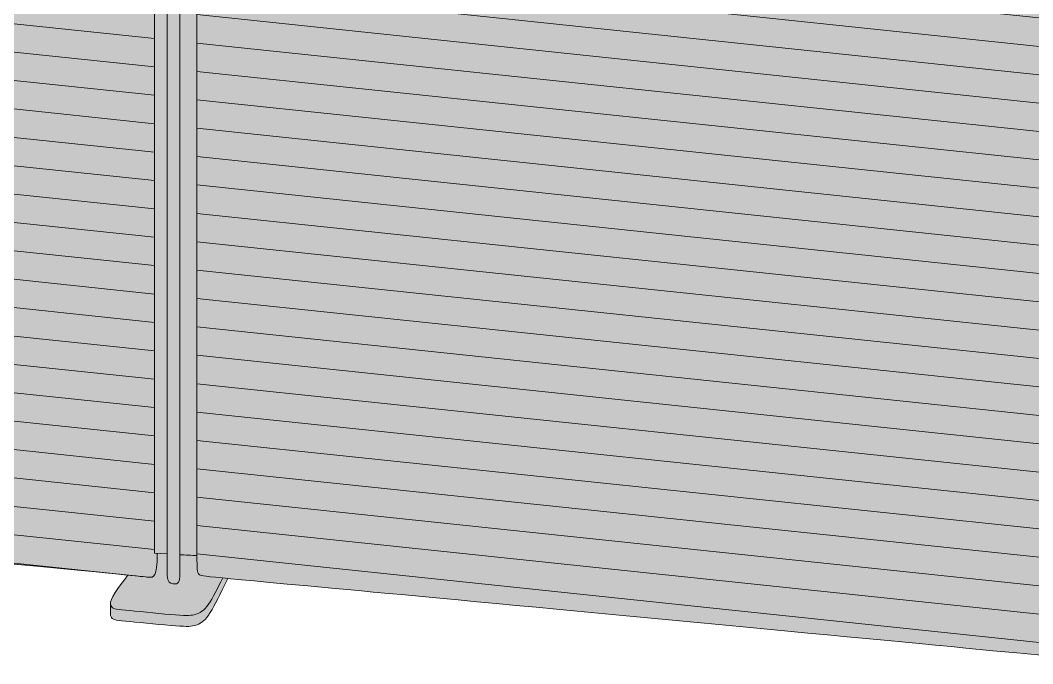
# Model space of a CAD drawing. Header units: millimetres. Extents: x -23380 to 52531, y -5628 to 1041.
# Drawn here: x 48970 to 49767, y -5360 to -4853 of the extents above; entities that cross this region are included whole.
import ezdxf

# ---------------------------------------------------------------- set-up
doc = ezdxf.new("R2010")
doc.units = ezdxf.units.MM
for name, color, linetype, lineweight in [('drawing', 7, 'Continuous', 5), ('hatch', 9, 'Continuous', 5), ('ropes', 7, 'Continuous', 0)]:
    doc.layers.add(name, color=color, linetype=linetype, lineweight=lineweight)

msp = doc.modelspace()

# ---------------------------------------------------------------- hatches: boundary and pattern name
at = {"layer": 'hatch'}
for points in [[(49077.84, -5272.87), (49077.8, -5276.21), (49077.69, -5279.14), (49077.51, -5281.67), (49077.4, -5282.8), (49077.27, -5283.84), (49077.14, -5284.8), (49076.98, -5285.68), (49076.82, -5286.48), (49076.73, -5286.86), (49076.64, -5287.21), (49076.55, -5287.55), (49076.45, -5287.87), (49076.35, -5288.17), (49076.25, -5288.46), (49076.15, -5288.73), (49076.04, -5288.98), (49075.93, -5289.23), (49075.82, -5289.45), (49075.76, -5289.56), (49075.7, -5289.66), (49075.64, -5289.76), (49075.59, -5289.86), (49075.53, -5289.96), (49075.47, -5290.05), (49075.41, -5290.14), (49075.34, -5290.22), (49075.28, -5290.3), (49075.22, -5290.38), (49075.16, -5290.45), (49075.09, -5290.53), (49075.03, -5290.6), (49074.97, -5290.66), (49074.9, -5290.73), (49074.83, -5290.79), (49074.77, -5290.85), (49074.7, -5290.9), (49074.63, -5290.96), (49074.57, -5291.01), (49074.5, -5291.06), (49074.43, -5291.1), (49074.36, -5291.15), (49074.29, -5291.19), (49074.22, -5291.23), (49074.15, -5291.26), (49074.08, -5291.3), (49074.01, -5291.33), (49073.94, -5291.36), (49073.87, -5291.39), (49073.79, -5291.42), (49073.72, -5291.44), (49073.65, -5291.46), (49073.58, -5291.49), (49073.5, -5291.5), (49073.43, -5291.52), (49073.35, -5291.54), (49073.28, -5291.55), (49073.2, -5291.57), (49073.13, -5291.58), (49073.05, -5291.59), (49072.97, -5291.6), (49072.82, -5291.61), (49072.67, -5291.62), (49072.51, -5291.63), (49072.35, -5291.63), (49072.2, -5291.63), (49071.88, -5291.61), (49071.23, -5291.57), (48358.22, -5224.7), (48354.09, -5224.23), (48352.56, -5224.01), (48351.92, -5223.9), (48351.34, -5223.8), (48350.81, -5223.69), (48350.33, -5223.58), (48349.89, -5223.47), (48349.47, -5223.35), (48348.95, -5223.19), (48348.69, -5223.11), (48348.44, -5223.02), (48348.2, -5222.93), (48347.96, -5222.83), (48347.73, -5222.73), (48347.5, -5222.63), (48347.27, -5222.51), (48347.05, -5222.39), (48346.83, -5222.26), (48346.72, -5222.2), (48346.62, -5222.13), (48346.51, -5222.06), (48346.41, -5221.99), (48346.31, -5221.91), (48346.2, -5221.83), (48346.1, -5221.75), (48346, -5221.67), (48345.91, -5221.59), (48345.81, -5221.5), (48345.71, -5221.41), (48345.62, -5221.32), (48345.52, -5221.22), (48345.43, -5221.13), (48345.34, -5221.03), (48345.25, -5220.92), (48345.16, -5220.82), (48345.07, -5220.71), (48344.98, -5220.6), (48344.9, -5220.48), (48344.81, -5220.37), (48344.73, -5220.24), (48344.64, -5220.12), (48344.56, -5219.99), (48344.4, -5219.73), (48344.24, -5219.45), (48344.09, -5219.15), (48343.94, -5218.84), (48343.8, -5218.52), (48343.66, -5218.17), (48343.52, -5217.82), (48343.39, -5217.44), (48343.26, -5217.05), (48343.15, -5216.68), (48343.04, -5216.29), (48342.84, -5215.46), (48342.64, -5214.57), (48342.46, -5213.61), (48342.3, -5212.58), (48342.15, -5211.47), (48342.01, -5210.28), (48341.88, -5209.02), (48341.68, -5206.23), (48341.52, -5203.09), (48341.37, -5195.62), (48332.52, -4364.41), (48333.65, -4364.64), (48334.89, -4364.86), (48336.04, -4365.03), (48337.42, -4365.22), (48341.55, -4365.67), (49062.72, -4427.82), (49068.37, -4428.13), (49070.08, -4428.18), (49070.72, -4428.18), (49071.26, -4428.17), (49071.7, -4428.14), (49072.08, -4428.11), (49072.41, -4428.07), (49072.71, -4428.03), (49073.11, -4427.96), (49073.5, -4427.89), (49073.87, -4427.81), (49074.24, -4427.73), (49074.59, -4427.64), (49074.94, -4427.54), (49075.27, -4427.43), (49075.6, -4427.32), (49075.6, -5272.75)], [(49085.74, -5273.3), (49075.6, -5272.75), (49075.6, -4435.29), (49085.74, -4436.03)], [(49095.57, -4436.75), (49095.57, -5291), (49095.55, -5291.55), (49095.51, -5292.07), (49095.46, -5292.55), (49095.43, -5292.78), (49095.4, -5293.01), (49095.36, -5293.22), (49095.32, -5293.43), (49095.28, -5293.63), (49095.23, -5293.82), (49095.19, -5294), (49095.13, -5294.18), (49095.08, -5294.35), (49095.02, -5294.52), (49094.96, -5294.67), (49094.9, -5294.82), (49094.83, -5294.97), (49094.77, -5295.11), (49094.7, -5295.24), (49094.62, -5295.36), (49094.59, -5295.42), (49094.55, -5295.48), (49094.51, -5295.54), (49094.47, -5295.6), (49094.43, -5295.65), (49094.39, -5295.71), (49094.35, -5295.76), (49094.31, -5295.81), (49094.27, -5295.86), (49094.23, -5295.91), (49094.19, -5295.95), (49094.14, -5296), (49094.1, -5296.04), (49094.06, -5296.08), (49094.01, -5296.13), (49093.97, -5296.17), (49093.92, -5296.2), (49093.88, -5296.24), (49093.83, -5296.28), (49093.78, -5296.31), (49093.74, -5296.35), (49093.69, -5296.38), (49093.64, -5296.41), (49093.59, -5296.44), (49093.55, -5296.47), (49093.5, -5296.5), (49093.45, -5296.53), (49093.4, -5296.56), (49093.35, -5296.58), (49093.3, -5296.61), (49093.25, -5296.63), (49093.2, -5296.65), (49093.15, -5296.67), (49093.1, -5296.69), (49093.04, -5296.71), (49092.99, -5296.73), (49092.89, -5296.76), (49092.78, -5296.79), (49092.67, -5296.82), (49092.57, -5296.85), (49092.46, -5296.87), (49092.35, -5296.88), (49092.24, -5296.9), (49092.13, -5296.91), (49092.01, -5296.92), (49091.9, -5296.92), (49091.79, -5296.93), (49091.67, -5296.93), (49091.56, -5296.93), (49091.45, -5296.92), (49091.22, -5296.91), (49090.99, -5296.89), (49090.76, -5296.87), (49090.53, -5296.84), (49090.31, -5296.81), (49089.86, -5296.73), (49089.63, -5296.68), (49089.42, -5296.63), (49089.2, -5296.58), (49088.99, -5296.52), (49088.88, -5296.48), (49088.78, -5296.45), (49088.67, -5296.41), (49088.57, -5296.37), (49088.47, -5296.33), (49088.37, -5296.28), (49088.27, -5296.24), (49088.18, -5296.19), (49088.08, -5296.14), (49087.98, -5296.08), (49087.89, -5296.03), (49087.8, -5295.97), (49087.71, -5295.9), (49087.62, -5295.84), (49087.53, -5295.77), (49087.45, -5295.7), (49087.36, -5295.62), (49087.28, -5295.54), (49087.2, -5295.46), (49087.12, -5295.38), (49087.04, -5295.29), (49086.96, -5295.2), (49086.89, -5295.1), (49086.82, -5295), (49086.75, -5294.89), (49086.68, -5294.79), (49086.61, -5294.67), (49086.55, -5294.56), (49086.49, -5294.44), (49086.43, -5294.31), (49086.37, -5294.18), (49086.31, -5294.05), (49086.26, -5293.91), (49086.21, -5293.76), (49086.16, -5293.62), (49086.12, -5293.46), (49086.07, -5293.3), (49086.03, -5293.14), (49085.99, -5292.97), (49085.96, -5292.8), (49085.92, -5292.62), (49085.89, -5292.43), (49085.86, -5292.24), (49085.84, -5292.04), (49085.8, -5291.63), (49085.77, -5291.2), (49085.75, -5290.74), (49085.74, -5290.26), (49085.74, -5273.3), (49085.74, -4436.03)], [(49095.57, -4436.75), (49109.07, -4437.74), (49109.07, -5274.56), (49095.57, -5273.83)], [(49109.07, -4433.63), (49110.71, -4433.92), (49111.86, -4434.1), (49113.24, -4434.28), (49117.37, -4434.74), (49838.54, -4496.89), (49844.19, -4497.2), (49845.9, -4497.25), (49846.54, -4497.25), (49847.08, -4497.23), (49847.52, -4497.21), (49847.9, -4497.18), (49848.23, -4497.14), (49848.53, -4497.1), (49848.92, -4497.03), (49849.3, -4496.96), (49849.67, -4496.89), (49850.03, -4496.8), (49850.38, -4496.71), (49850.72, -4496.62), (49851.05, -4496.52), (49851.37, -4496.41), (49851.68, -4496.29), (49851.98, -4496.17), (49852.27, -4496.05), (49852.56, -4495.92), (49852.83, -4495.78), (49853.1, -4495.64), (49853.36, -4495.49), (49853.6, -4495.33), (49853.6, -5343.07), (49853.72, -5343.08), (49853.59, -5344.05), (49853.45, -5344.98), (49853.29, -5345.87), (49853.12, -5346.71), (49852.93, -5347.51), (49852.73, -5348.28), (49852.52, -5349.01), (49852.29, -5349.7), (49852.06, -5350.35), (49851.81, -5350.97), (49851.68, -5351.27), (49851.55, -5351.56), (49851.42, -5351.84), (49851.28, -5352.11), (49851.14, -5352.38), (49851, -5352.63), (49850.86, -5352.88), (49850.71, -5353.13), (49850.57, -5353.36), (49850.42, -5353.59), (49850.27, -5353.81), (49850.11, -5354.02), (49849.96, -5354.23), (49849.8, -5354.43), (49849.64, -5354.63), (49849.48, -5354.81), (49849.32, -5355), (49849.16, -5355.17), (49848.99, -5355.34), (49848.82, -5355.5), (49848.65, -5355.66), (49848.48, -5355.81), (49848.31, -5355.96), (49848.14, -5356.1), (49847.97, -5356.24), (49847.79, -5356.37), (49847.62, -5356.5), (49847.44, -5356.62), (49847.26, -5356.74), (49847.09, -5356.85), (49846.91, -5356.96), (49846.73, -5357.07), (49846.55, -5357.17), (49846.36, -5357.26), (49846, -5357.44), (49845.63, -5357.61), (49845.27, -5357.77), (49844.9, -5357.91), (49844.53, -5358.05), (49844.21, -5358.15), (49843.88, -5358.25), (49843.71, -5358.3), (49843.54, -5358.35), (49843.36, -5358.39), (49843.17, -5358.43), (49842.97, -5358.47), (49842.77, -5358.5), (49842.56, -5358.53), (49842.33, -5358.56), (49841.85, -5358.62), (49841.31, -5358.66), (49840.71, -5358.69), (49840.04, -5358.7), (49838.45, -5358.7), (49836.49, -5358.64), (49834.09, -5358.51), (49820.95, -5357.51), (49119.64, -5291.17), (49116.48, -5290.8), (49114.23, -5290.48), (49113.38, -5290.34), (49112.7, -5290.21), (49112.41, -5290.14), (49112.16, -5290.08), (49111.93, -5290.02), (49111.73, -5289.96), (49111.64, -5289.93), (49111.56, -5289.89), (49111.48, -5289.86), (49111.4, -5289.83), (49111.33, -5289.8), (49111.27, -5289.77), (49111.21, -5289.74), (49111.15, -5289.71), (49111.1, -5289.67), (49111.04, -5289.64), (49110.99, -5289.61), (49110.95, -5289.58), (49110.9, -5289.54), (49110.86, -5289.51), (49110.82, -5289.47), (49110.78, -5289.44), (49110.7, -5289.37), (49110.62, -5289.3), (49110.55, -5289.22), (49110.48, -5289.14), (49110.41, -5289.06), (49110.34, -5288.98), (49110.28, -5288.89), (49110.22, -5288.8), (49110.16, -5288.71), (49110.1, -5288.61), (49110.04, -5288.51), (49109.99, -5288.41), (49109.94, -5288.3), (49109.89, -5288.19), (49109.84, -5288.07), (49109.79, -5287.95), (49109.75, -5287.83), (49109.71, -5287.7), (49109.67, -5287.57), (49109.63, -5287.43), (49109.59, -5287.29), (49109.56, -5287.14), (49109.49, -5286.83), (49109.43, -5286.49), (49109.38, -5286.14), (49109.33, -5285.75), (49109.29, -5285.35), (49109.22, -5284.46), (49109.16, -5283.46), (49109.1, -5281.07), (49109.07, -5274.57)], [(49054.74, -5289.92), (49071.23, -5291.57), (49071.88, -5291.61), (49072.2, -5291.63), (49072.35, -5291.63), (49072.51, -5291.63), (49072.67, -5291.62), (49072.82, -5291.61), (49072.97, -5291.6), (49073.05, -5291.59), (49073.13, -5291.58), (49073.2, -5291.57), (49073.28, -5291.55), (49073.35, -5291.54), (49073.43, -5291.52), (49073.5, -5291.5), (49073.58, -5291.49), (49073.65, -5291.46), (49073.72, -5291.44), (49073.79, -5291.42), (49073.87, -5291.39), (49073.94, -5291.36), (49074.01, -5291.33), (49074.08, -5291.3), (49074.15, -5291.26), (49074.22, -5291.23), (49074.29, -5291.19), (49074.36, -5291.15), (49074.43, -5291.1), (49074.5, -5291.06), (49074.57, -5291.01), (49074.63, -5290.96), (49074.7, -5290.9), (49074.77, -5290.85), (49074.83, -5290.79), (49074.9, -5290.73), (49074.97, -5290.66), (49075.03, -5290.6), (49075.09, -5290.53), (49075.16, -5290.45), (49075.22, -5290.38), (49075.28, -5290.3), (49075.34, -5290.22), (49075.41, -5290.14), (49075.47, -5290.05), (49075.53, -5289.96), (49075.59, -5289.86), (49075.64, -5289.76), (49075.7, -5289.66), (49075.76, -5289.56), (49075.82, -5289.45), (49075.93, -5289.23), (49076.04, -5288.98), (49076.15, -5288.73), (49076.25, -5288.46), (49076.35, -5288.17), (49076.45, -5287.87), (49076.55, -5287.55), (49076.64, -5287.21), (49076.73, -5286.86), (49076.82, -5286.48), (49076.98, -5285.68), (49077.14, -5284.8), (49077.27, -5283.84), (49077.4, -5282.8), (49077.51, -5281.67), (49077.69, -5279.14), (49077.8, -5276.21), (49077.84, -5272.87), (49085.74, -5273.3), (49085.74, -5290.26), (49085.75, -5290.74), (49085.77, -5291.2), (49085.8, -5291.63), (49085.84, -5292.04), (49085.86, -5292.24), (49085.89, -5292.43), (49085.92, -5292.62), (49085.96, -5292.8), (49085.99, -5292.97), (49086.03, -5293.14), (49086.07, -5293.3), (49086.12, -5293.46), (49086.16, -5293.62), (49086.21, -5293.76), (49086.26, -5293.91), (49086.31, -5294.05), (49086.37, -5294.18), (49086.43, -5294.31), (49086.49, -5294.44), (49086.55, -5294.56), (49086.61, -5294.67), (49086.68, -5294.79), (49086.75, -5294.89), (49086.82, -5295), (49086.89, -5295.1), (49086.96, -5295.2), (49087.04, -5295.29), (49087.12, -5295.38), (49087.2, -5295.46), (49087.28, -5295.54), (49087.36, -5295.62), (49087.45, -5295.7), (49087.53, -5295.77), (49087.62, -5295.84), (49087.71, -5295.9), (49087.8, -5295.97), (49087.89, -5296.03), (49087.98, -5296.08), (49088.08, -5296.14), (49088.18, -5296.19), (49088.27, -5296.24), (49088.37, -5296.28), (49088.47, -5296.33), (49088.57, -5296.37), (49088.67, -5296.41), (49088.78, -5296.45), (49088.88, -5296.48), (49088.99, -5296.52), (49089.2, -5296.58), (49089.42, -5296.63), (49089.63, -5296.68), (49089.86, -5296.73), (49090.31, -5296.81), (49090.53, -5296.84), (49090.76, -5296.87), (49090.99, -5296.89), (49091.22, -5296.91), (49091.45, -5296.92), (49091.56, -5296.93), (49091.67, -5296.93), (49091.79, -5296.93), (49091.9, -5296.92), (49092.01, -5296.92), (49092.13, -5296.91), (49092.24, -5296.9), (49092.35, -5296.88), (49092.46, -5296.87), (49092.57, -5296.85), (49092.67, -5296.82), (49092.78, -5296.79), (49092.89, -5296.76), (49092.99, -5296.73), (49093.04, -5296.71), (49093.1, -5296.69), (49093.15, -5296.67), (49093.2, -5296.65), (49093.25, -5296.63), (49093.3, -5296.61), (49093.35, -5296.58), (49093.4, -5296.56), (49093.45, -5296.53), (49093.5, -5296.5), (49093.55, -5296.47), (49093.59, -5296.44), (49093.64, -5296.41), (49093.69, -5296.38), (49093.74, -5296.35), (49093.78, -5296.31), (49093.83, -5296.28), (49093.88, -5296.24), (49093.92, -5296.2), (49093.97, -5296.17), (49094.01, -5296.13), (49094.06, -5296.08), (49094.1, -5296.04), (49094.14, -5296), (49094.19, -5295.95), (49094.23, -5295.91), (49094.27, -5295.86), (49094.31, -5295.81), (49094.35, -5295.76), (49094.39, -5295.71), (49094.43, -5295.65), (49094.47, -5295.6), (49094.51, -5295.54), (49094.55, -5295.48), (49094.59, -5295.42), (49094.62, -5295.36), (49094.7, -5295.24), (49094.77, -5295.11), (49094.83, -5294.97), (49094.9, -5294.82), (49094.96, -5294.67), (49095.02, -5294.52), (49095.08, -5294.35), (49095.13, -5294.18), (49095.19, -5294), (49095.23, -5293.82), (49095.28, -5293.63), (49095.32, -5293.43), (49095.36, -5293.22), (49095.4, -5293.01), (49095.43, -5292.78), (49095.46, -5292.55), (49095.51, -5292.07), (49095.55, -5291.55), (49095.57, -5291), (49095.57, -5273.83), (49109.07, -5274.56), (49109.07, -5274.57), (49109.1, -5281.07), (49109.16, -5283.46), (49109.22, -5284.46), (49109.29, -5285.35), (49109.33, -5285.75), (49109.38, -5286.14), (49109.43, -5286.49), (49109.49, -5286.83), (49109.56, -5287.14), (49109.59, -5287.29), (49109.63, -5287.43), (49109.67, -5287.57), (49109.71, -5287.7), (49109.75, -5287.83), (49109.79, -5287.95), (49109.84, -5288.07), (49109.89, -5288.19), (49109.94, -5288.3), (49109.99, -5288.41), (49110.04, -5288.51), (49110.1, -5288.61), (49110.16, -5288.71), (49110.22, -5288.8), (49110.28, -5288.89), (49110.34, -5288.98), (49110.41, -5289.06), (49110.48, -5289.14), (49110.55, -5289.22), (49110.62, -5289.3), (49110.7, -5289.37), (49110.78, -5289.44), (49110.82, -5289.47), (49110.86, -5289.51), (49110.9, -5289.54), (49110.95, -5289.58), (49110.99, -5289.61), (49111.04, -5289.64), (49111.1, -5289.67), (49111.15, -5289.71), (49111.21, -5289.74), (49111.27, -5289.77), (49111.33, -5289.8), (49111.4, -5289.83), (49111.48, -5289.86), (49111.56, -5289.89), (49111.64, -5289.93), (49111.73, -5289.96), (49111.93, -5290.02), (49112.16, -5290.08), (49112.41, -5290.14), (49112.7, -5290.21), (49113.38, -5290.34), (49114.23, -5290.48), (49116.48, -5290.8), (49129.34, -5292.18), (49123.49, -5303.75), (49122.1, -5306.35), (49120.73, -5308.76), (49120.06, -5309.89), (49119.4, -5310.95), (49118.74, -5311.96), (49118.1, -5312.9), (49117.42, -5313.83), (49117.08, -5314.27), (49116.74, -5314.69), (49116.41, -5315.09), (49116.08, -5315.47), (49115.75, -5315.84), (49115.43, -5316.19), (49115.1, -5316.52), (49114.78, -5316.83), (49114.46, -5317.13), (49114.15, -5317.42), (49113.83, -5317.69), (49113.52, -5317.95), (49113.21, -5318.19), (49112.9, -5318.42), (49112.59, -5318.64), (49112.28, -5318.84), (49111.98, -5319.04), (49111.67, -5319.22), (49111.37, -5319.4), (49111.07, -5319.56), (49110.77, -5319.72), (49110.47, -5319.86), (49110.17, -5320), (49109.87, -5320.13), (49109.58, -5320.25), (49109.28, -5320.37), (49108.69, -5320.58), (49108.11, -5320.77), (49107.52, -5320.95), (49106.93, -5321.1), (49106.62, -5321.18), (49106.31, -5321.24), (49106, -5321.31), (49105.67, -5321.37), (49105.34, -5321.42), (49104.99, -5321.47), (49104.26, -5321.55), (49103.48, -5321.62), (49102.63, -5321.66), (49101.69, -5321.69), (49100.68, -5321.7), (49098.34, -5321.64), (49095.53, -5321.5), (49092.18, -5321.27), (49050.02, -5317.26), (49047.71, -5316.99), (49046.73, -5316.85), (49045.86, -5316.7), (49045.46, -5316.62), (49045.08, -5316.54), (49044.72, -5316.45), (49044.39, -5316.36), (49044.07, -5316.26), (49043.92, -5316.21), (49043.78, -5316.15), (49043.64, -5316.1), (49043.5, -5316.04), (49043.37, -5315.99), (49043.24, -5315.93), (49043.12, -5315.86), (49043, -5315.8), (49042.89, -5315.74), (49042.78, -5315.67), (49042.67, -5315.6), (49042.57, -5315.53), (49042.47, -5315.45), (49042.37, -5315.38), (49042.28, -5315.3), (49042.19, -5315.22), (49042.1, -5315.14), (49042.02, -5315.05), (49041.94, -5314.96), (49041.86, -5314.87), (49041.79, -5314.78), (49041.71, -5314.68), (49041.64, -5314.58), (49041.6, -5314.52), (49041.56, -5314.46), (49041.53, -5314.41), (49041.49, -5314.35), (49041.46, -5314.29), (49041.43, -5314.23), (49041.39, -5314.17), (49041.36, -5314.11), (49041.33, -5314.04), (49041.3, -5313.98), (49041.28, -5313.91), (49041.25, -5313.84), (49041.22, -5313.78), (49041.2, -5313.71), (49041.18, -5313.64), (49041.15, -5313.56), (49041.13, -5313.49), (49041.11, -5313.42), (49041.1, -5313.34), (49041.08, -5313.26), (49041.07, -5313.18), (49041.05, -5313.1), (49041.04, -5313.02), (49041.03, -5312.94), (49041.02, -5312.85), (49041.01, -5312.76), (49041.01, -5312.68), (49041, -5312.59), (49041, -5312.5), (49041, -5312.4), (49041, -5312.27), (49041.01, -5312.14), (49041.01, -5312.01), (49041.02, -5311.87), (49041.04, -5311.73), (49041.06, -5311.59), (49041.08, -5311.44), (49041.1, -5311.29), (49041.13, -5311.14), (49041.17, -5310.98), (49041.2, -5310.82), (49041.24, -5310.65), (49041.34, -5310.31), (49041.45, -5309.95), (49041.57, -5309.58), (49041.72, -5309.19), (49041.88, -5308.78), (49042.07, -5308.35), (49042.27, -5307.9), (49042.49, -5307.44), (49042.73, -5306.95), (49043, -5306.45), (49043.6, -5305.37), (49044.29, -5304.21), (49045.08, -5302.96), (49045.97, -5301.61), (49046.97, -5300.17), (49048.08, -5298.62), (49050.67, -5295.18)], [(49129.34, -5292.18), (49133.43, -5292.58), (49130.3, -5298.83), (49123.95, -5311.48), (49122.43, -5314.34), (49120.95, -5316.98), (49120.22, -5318.21), (49119.5, -5319.38), (49118.79, -5320.47), (49118.1, -5321.49), (49117.42, -5322.43), (49117.08, -5322.86), (49116.74, -5323.28), (49116.41, -5323.68), (49116.08, -5324.07), (49115.75, -5324.43), (49115.43, -5324.78), (49115.1, -5325.11), (49114.78, -5325.43), (49114.46, -5325.73), (49114.15, -5326.01), (49113.83, -5326.28), (49113.52, -5326.54), (49113.21, -5326.78), (49112.9, -5327.01), (49112.59, -5327.23), (49112.28, -5327.44), (49111.98, -5327.63), (49111.67, -5327.82), (49111.37, -5327.99), (49111.07, -5328.15), (49110.77, -5328.31), (49110.47, -5328.45), (49110.17, -5328.59), (49109.87, -5328.72), (49109.58, -5328.84), (49109.28, -5328.96), (49108.69, -5329.17), (49108.11, -5329.36), (49107.52, -5329.54), (49106.93, -5329.7), (49106.62, -5329.77), (49106.31, -5329.84), (49106, -5329.9), (49105.67, -5329.96), (49105.34, -5330.01), (49104.99, -5330.06), (49104.26, -5330.15), (49103.48, -5330.21), (49102.63, -5330.26), (49101.69, -5330.28), (49100.68, -5330.29), (49098.34, -5330.24), (49095.53, -5330.1), (49092.18, -5329.87), (49050.02, -5325.86), (49047.71, -5325.59), (49046.73, -5325.45), (49045.86, -5325.29), (49045.46, -5325.21), (49045.08, -5325.13), (49044.72, -5325.04), (49044.39, -5324.95), (49044.07, -5324.85), (49043.92, -5324.8), (49043.78, -5324.75), (49043.64, -5324.69), (49043.5, -5324.64), (49043.37, -5324.58), (49043.24, -5324.52), (49043.12, -5324.46), (49043, -5324.39), (49042.89, -5324.33), (49042.78, -5324.26), (49042.67, -5324.19), (49042.57, -5324.12), (49042.47, -5324.05), (49042.37, -5323.97), (49042.28, -5323.89), (49042.19, -5323.81), (49042.1, -5323.73), (49042.02, -5323.64), (49041.94, -5323.56), (49041.86, -5323.47), (49041.79, -5323.37), (49041.71, -5323.28), (49041.64, -5323.17), (49041.6, -5323.11), (49041.56, -5323.06), (49041.53, -5323), (49041.49, -5322.94), (49041.46, -5322.88), (49041.43, -5322.82), (49041.39, -5322.76), (49041.36, -5322.7), (49041.33, -5322.63), (49041.3, -5322.57), (49041.28, -5322.5), (49041.25, -5322.44), (49041.22, -5322.37), (49041.2, -5322.3), (49041.18, -5322.23), (49041.15, -5322.16), (49041.13, -5322.08), (49041.11, -5322.01), (49041.1, -5321.93), (49041.08, -5321.85), (49041.07, -5321.78), (49041.05, -5321.69), (49041.04, -5321.61), (49041.03, -5321.53), (49041.02, -5321.44), (49041.01, -5321.36), (49041.01, -5321.27), (49041, -5321.18), (49041, -5321.09), (49041, -5320.99), (49041, -5312.5), (49041, -5312.58), (49041.01, -5312.67), (49041.01, -5312.76), (49041.02, -5312.84), (49041.03, -5312.92), (49041.04, -5313), (49041.05, -5313.08), (49041.06, -5313.16), (49041.08, -5313.24), (49041.09, -5313.32), (49041.11, -5313.39), (49041.13, -5313.46), (49041.15, -5313.53), (49041.17, -5313.6), (49041.19, -5313.67), (49041.21, -5313.74), (49041.24, -5313.81), (49041.26, -5313.87), (49041.29, -5313.94), (49041.31, -5314), (49041.34, -5314.06), (49041.37, -5314.12), (49041.4, -5314.18), (49041.43, -5314.24), (49041.47, -5314.3), (49041.5, -5314.36), (49041.53, -5314.42), (49041.57, -5314.47), (49041.64, -5314.58), (49041.71, -5314.68), (49041.79, -5314.78), (49041.86, -5314.87), (49041.94, -5314.96), (49042.02, -5315.05), (49042.1, -5315.14), (49042.19, -5315.22), (49042.28, -5315.3), (49042.37, -5315.38), (49042.47, -5315.45), (49042.57, -5315.53), (49042.67, -5315.6), (49042.78, -5315.67), (49042.89, -5315.74), (49043, -5315.8), (49043.12, -5315.86), (49043.24, -5315.93), (49043.37, -5315.99), (49043.5, -5316.04), (49043.64, -5316.1), (49043.78, -5316.15), (49043.92, -5316.21), (49044.07, -5316.26), (49044.39, -5316.36), (49044.72, -5316.45), (49045.08, -5316.54), (49045.46, -5316.62), (49045.86, -5316.7), (49046.73, -5316.85), (49047.71, -5316.99), (49050.02, -5317.26), (49092.18, -5321.27), (49095.53, -5321.5), (49098.34, -5321.64), (49100.68, -5321.7), (49101.69, -5321.69), (49102.63, -5321.66), (49103.48, -5321.62), (49104.26, -5321.55), (49104.99, -5321.47), (49105.34, -5321.42), (49105.67, -5321.37), (49106, -5321.31), (49106.31, -5321.24), (49106.62, -5321.18), (49106.93, -5321.1), (49107.52, -5320.95), (49108.11, -5320.77), (49108.69, -5320.58), (49109.28, -5320.37), (49109.58, -5320.25), (49109.87, -5320.13), (49110.17, -5320), (49110.47, -5319.86), (49110.77, -5319.72), (49111.07, -5319.56), (49111.37, -5319.4), (49111.67, -5319.22), (49111.98, -5319.04), (49112.28, -5318.84), (49112.59, -5318.64), (49112.9, -5318.42), (49113.21, -5318.19), (49113.52, -5317.95), (49113.83, -5317.69), (49114.15, -5317.42), (49114.46, -5317.13), (49114.78, -5316.83), (49115.1, -5316.52), (49115.43, -5316.19), (49115.75, -5315.84), (49116.08, -5315.47), (49116.41, -5315.09), (49116.74, -5314.69), (49117.08, -5314.27), (49117.42, -5313.83), (49118.1, -5312.9), (49118.74, -5311.96), (49119.4, -5310.95), (49120.06, -5309.89), (49120.73, -5308.76), (49122.1, -5306.35), (49123.49, -5303.75)]]:
    msp.add_hatch(color=256, dxfattribs=at).paths.add_polyline_path(points, flags=0)
at = {"layer": 'ropes', "lineweight": 0}
h = msp.add_hatch(dxfattribs=at)
h.set_pattern_fill('ANSI31', color=256, scale=7, angle=129, style=0)
h.paths.add_polyline_path([(49077.84, -5272.87), (49077.8, -5276.21), (49077.69, -5279.14), (49077.51, -5281.67), (49077.4, -5282.8), (49077.27, -5283.84), (49077.14, -5284.8), (49076.98, -5285.68), (49076.82, -5286.48), (49076.73, -5286.86), (49076.64, -5287.21), (49076.55, -5287.55), (49076.45, -5287.87), (49076.35, -5288.17), (49076.25, -5288.46), (49076.15, -5288.73), (49076.04, -5288.98), (49075.93, -5289.23), (49075.82, -5289.45), (49075.76, -5289.56), (49075.7, -5289.66), (49075.64, -5289.76), (49075.59, -5289.86), (49075.53, -5289.96), (49075.47, -5290.05), (49075.41, -5290.14), (49075.34, -5290.22), (49075.28, -5290.3), (49075.22, -5290.38), (49075.16, -5290.45), (49075.09, -5290.53), (49075.03, -5290.6), (49074.97, -5290.66), (49074.9, -5290.73), (49074.83, -5290.79), (49074.77, -5290.85), (49074.7, -5290.9), (49074.63, -5290.96), (49074.57, -5291.01), (49074.5, -5291.06), (49074.43, -5291.1), (49074.36, -5291.15), (49074.29, -5291.19), (49074.22, -5291.23), (49074.15, -5291.26), (49074.08, -5291.3), (49074.01, -5291.33), (49073.94, -5291.36), (49073.87, -5291.39), (49073.79, -5291.42), (49073.72, -5291.44), (49073.65, -5291.46), (49073.58, -5291.49), (49073.5, -5291.5), (49073.43, -5291.52), (49073.35, -5291.54), (49073.28, -5291.55), (49073.2, -5291.57), (49073.13, -5291.58), (49073.05, -5291.59), (49072.97, -5291.6), (49072.82, -5291.61), (49072.67, -5291.62), (49072.51, -5291.63), (49072.35, -5291.63), (49072.2, -5291.63), (49071.88, -5291.61), (49071.23, -5291.57), (48358.22, -5224.7), (48354.09, -5224.23), (48352.56, -5224.01), (48351.92, -5223.9), (48351.34, -5223.8), (48350.81, -5223.69), (48350.33, -5223.58), (48349.89, -5223.47), (48349.47, -5223.35), (48348.95, -5223.19), (48348.69, -5223.11), (48348.44, -5223.02), (48348.2, -5222.93), (48347.96, -5222.83), (48347.73, -5222.73), (48347.5, -5222.63), (48347.27, -5222.51), (48347.05, -5222.39), (48346.83, -5222.26), (48346.72, -5222.2), (48346.62, -5222.13), (48346.51, -5222.06), (48346.41, -5221.99), (48346.31, -5221.91), (48346.2, -5221.83), (48346.1, -5221.75), (48346, -5221.67), (48345.91, -5221.59), (48345.81, -5221.5), (48345.71, -5221.41), (48345.62, -5221.32), (48345.52, -5221.22), (48345.43, -5221.13), (48345.34, -5221.03), (48345.25, -5220.92), (48345.16, -5220.82), (48345.07, -5220.71), (48344.98, -5220.6), (48344.9, -5220.48), (48344.81, -5220.37), (48344.73, -5220.24), (48344.64, -5220.12), (48344.56, -5219.99), (48344.4, -5219.73), (48344.24, -5219.45), (48344.09, -5219.15), (48343.94, -5218.84), (48343.8, -5218.52), (48343.66, -5218.17), (48343.52, -5217.82), (48343.39, -5217.44), (48343.26, -5217.05), (48343.15, -5216.68), (48343.04, -5216.29), (48342.84, -5215.46), (48342.64, -5214.57), (48342.46, -5213.61), (48342.3, -5212.58), (48342.15, -5211.47), (48342.01, -5210.28), (48341.88, -5209.02), (48341.68, -5206.23), (48341.52, -5203.09), (48341.37, -5195.62), (48332.52, -4364.41), (48333.65, -4364.64), (48334.89, -4364.86), (48336.04, -4365.03), (48337.42, -4365.22), (48341.55, -4365.67), (49062.72, -4427.82), (49068.37, -4428.13), (49070.08, -4428.18), (49070.72, -4428.18), (49071.26, -4428.17), (49071.7, -4428.14), (49072.08, -4428.11), (49072.41, -4428.07), (49072.71, -4428.03), (49073.11, -4427.96), (49073.5, -4427.89), (49073.87, -4427.81), (49074.24, -4427.73), (49074.59, -4427.64), (49074.94, -4427.54), (49075.27, -4427.43), (49075.6, -4427.32), (49075.6, -5272.75)], flags=0)
h = msp.add_hatch(dxfattribs=at)
h.set_pattern_fill('ANSI31', color=256, scale=7, angle=129, style=0)
h.paths.add_polyline_path([(49109.07, -4433.63), (49110.71, -4433.92), (49111.86, -4434.1), (49113.24, -4434.28), (49117.37, -4434.74), (49838.54, -4496.89), (49844.19, -4497.2), (49845.9, -4497.25), (49846.54, -4497.25), (49847.08, -4497.23), (49847.52, -4497.21), (49847.9, -4497.18), (49848.23, -4497.14), (49848.53, -4497.1), (49848.92, -4497.03), (49849.3, -4496.96), (49849.67, -4496.89), (49850.03, -4496.8), (49850.38, -4496.71), (49850.72, -4496.62), (49851.05, -4496.52), (49851.37, -4496.41), (49851.68, -4496.29), (49851.98, -4496.17), (49852.27, -4496.05), (49852.56, -4495.92), (49852.83, -4495.78), (49853.1, -4495.64), (49853.36, -4495.49), (49853.6, -4495.33), (49853.6, -5343.07), (49853.72, -5343.08), (49853.59, -5344.05), (49853.45, -5344.98), (49853.29, -5345.87), (49853.12, -5346.71), (49852.93, -5347.51), (49852.73, -5348.28), (49852.52, -5349.01), (49852.29, -5349.7), (49852.06, -5350.35), (49851.81, -5350.97), (49851.68, -5351.27), (49851.55, -5351.56), (49851.42, -5351.84), (49851.28, -5352.11), (49851.14, -5352.38), (49851, -5352.63), (49850.86, -5352.88), (49850.71, -5353.13), (49850.57, -5353.36), (49850.42, -5353.59), (49850.27, -5353.81), (49850.11, -5354.02), (49849.96, -5354.23), (49849.8, -5354.43), (49849.64, -5354.63), (49849.48, -5354.81), (49849.32, -5355), (49849.16, -5355.17), (49848.99, -5355.34), (49848.82, -5355.5), (49848.65, -5355.66), (49848.48, -5355.81), (49848.31, -5355.96), (49848.14, -5356.1), (49847.97, -5356.24), (49847.79, -5356.37), (49847.62, -5356.5), (49847.44, -5356.62), (49847.26, -5356.74), (49847.09, -5356.85), (49846.91, -5356.96), (49846.73, -5357.07), (49846.55, -5357.17), (49846.36, -5357.26), (49846, -5357.44), (49845.63, -5357.61), (49845.27, -5357.77), (49844.9, -5357.91), (49844.53, -5358.05), (49844.21, -5358.15), (49843.88, -5358.25), (49843.71, -5358.3), (49843.54, -5358.35), (49843.36, -5358.39), (49843.17, -5358.43), (49842.97, -5358.47), (49842.77, -5358.5), (49842.56, -5358.53), (49842.33, -5358.56), (49841.85, -5358.62), (49841.31, -5358.66), (49840.71, -5358.69), (49840.04, -5358.7), (49838.45, -5358.7), (49836.49, -5358.64), (49834.09, -5358.51), (49820.95, -5357.51), (49119.64, -5291.17), (49116.48, -5290.8), (49114.23, -5290.48), (49113.38, -5290.34), (49112.7, -5290.21), (49112.41, -5290.14), (49112.16, -5290.08), (49111.93, -5290.02), (49111.73, -5289.96), (49111.64, -5289.93), (49111.56, -5289.89), (49111.48, -5289.86), (49111.4, -5289.83), (49111.33, -5289.8), (49111.27, -5289.77), (49111.21, -5289.74), (49111.15, -5289.71), (49111.1, -5289.67), (49111.04, -5289.64), (49110.99, -5289.61), (49110.95, -5289.58), (49110.9, -5289.54), (49110.86, -5289.51), (49110.82, -5289.47), (49110.78, -5289.44), (49110.7, -5289.37), (49110.62, -5289.3), (49110.55, -5289.22), (49110.48, -5289.14), (49110.41, -5289.06), (49110.34, -5288.98), (49110.28, -5288.89), (49110.22, -5288.8), (49110.16, -5288.71), (49110.1, -5288.61), (49110.04, -5288.51), (49109.99, -5288.41), (49109.94, -5288.3), (49109.89, -5288.19), (49109.84, -5288.07), (49109.79, -5287.95), (49109.75, -5287.83), (49109.71, -5287.7), (49109.67, -5287.57), (49109.63, -5287.43), (49109.59, -5287.29), (49109.56, -5287.14), (49109.49, -5286.83), (49109.43, -5286.49), (49109.38, -5286.14), (49109.33, -5285.75), (49109.29, -5285.35), (49109.22, -5284.46), (49109.16, -5283.46), (49109.1, -5281.07), (49109.07, -5274.57)], flags=0)

# ---------------------------------------------------------------- linework, layer by layer
at = {"layer": 'drawing'}
for points in [[(49075.6, -4427.32), (49075.6, -5272.75), (49085.74, -5273.3)], [(49109.07, -4433.63), (49109.07, -5274.57)]]:
    msp.add_lwpolyline(points, dxfattribs=at)
for points, knots in [([(48332.52, -4364.41), (48335.47, -4641.48), (48338.42, -4918.55), (48341.37, -5195.62), (48341.49, -5218.78), (48346.66, -5224.82), (48371.25, -5225.06), (49060.02, -5290.08), (49071.63, -5291.86), (49077.78, -5291.86), (49077.84, -5272.87)], [0, 0, 0, 0, 4390.276507, 4390.276507, 4390.276507, 4779.230353, 5168.184199, 5557.138045, 5946.091891, 6335.045738, 6335.045738, 6335.045738, 6335.045738]), ([(49085.74, -4436.03), (49085.74, -4720.78), (49085.74, -5005.52), (49085.74, -5290.26), (49085.74, -5295.55), (49090.03, -5297.31), (49095.41, -5297.05), (49095.57, -5291), (49095.57, -5006.25), (49095.57, -4721.5), (49095.57, -4436.75)], [-4447.355028, -4447.355028, -4447.355028, -4447.355028, 0, 0, 0, 23.92763, 47.855261, 47.855261, 47.855261, 4495.274307, 4495.274307, 4495.274307, 4495.274307]), ([(49095.57, -5273.83), (49100.07, -5274.07), (49104.57, -5274.31), (49109.07, -5274.56), (49109.07, -5284.98), (49109.07, -5290.93), (49119.3, -5290.93), (49830.39, -5358.2), (49843.62, -5360.33), (49852.43, -5353.68), (49853.72, -5343.08)], [49.67174, 49.67174, 49.67174, 49.67174, 83.23754, 83.23754, 83.23754, 473.054253, 862.870967, 1252.687681, 1642.504394, 1962.895617, 1962.895617, 1962.895617, 1962.895617]), ([(49054.74, -5289.92), (49053.38, -5291.67), (49052.02, -5293.43), (49050.67, -5295.18), (49040.28, -5308.6), (49040.08, -5316.61), (49049.56, -5317.08), (49098.86, -5322.27), (49108.04, -5321.49), (49117.38, -5316.54), (49125.33, -5300.24), (49129.34, -5292.18)], [-19.567766, -19.567766, -19.567766, -19.567766, 0, 0, 0, 55.105335, 110.210669, 165.316004, 220.421338, 275.526673, 326.558451, 326.558451, 326.558451, 326.558451]), ([(49041, -5312.4), (49041, -5315.27), (49041, -5318.13), (49041, -5320.99), (49041, -5322), (49042.38, -5325.31), (49049.56, -5325.68), (49098.86, -5330.86), (49108.04, -5330.08), (49117.61, -5325), (49125.94, -5307.57), (49130.3, -5298.83), (49131.35, -5296.75), (49132.39, -5294.66), (49133.43, -5292.58)], [-21.333573, -21.333573, -21.333573, -21.333573, 0, 0, 0, 15.018823, 70.124158, 125.229492, 180.334827, 235.440161, 290.545496, 290.545496, 290.545496, 307.917561, 307.917561, 307.917561, 307.917561])]:
    msp.add_open_spline(points, degree=3, knots=knots, dxfattribs=at)

doc.saveas('drawing.dxf')
